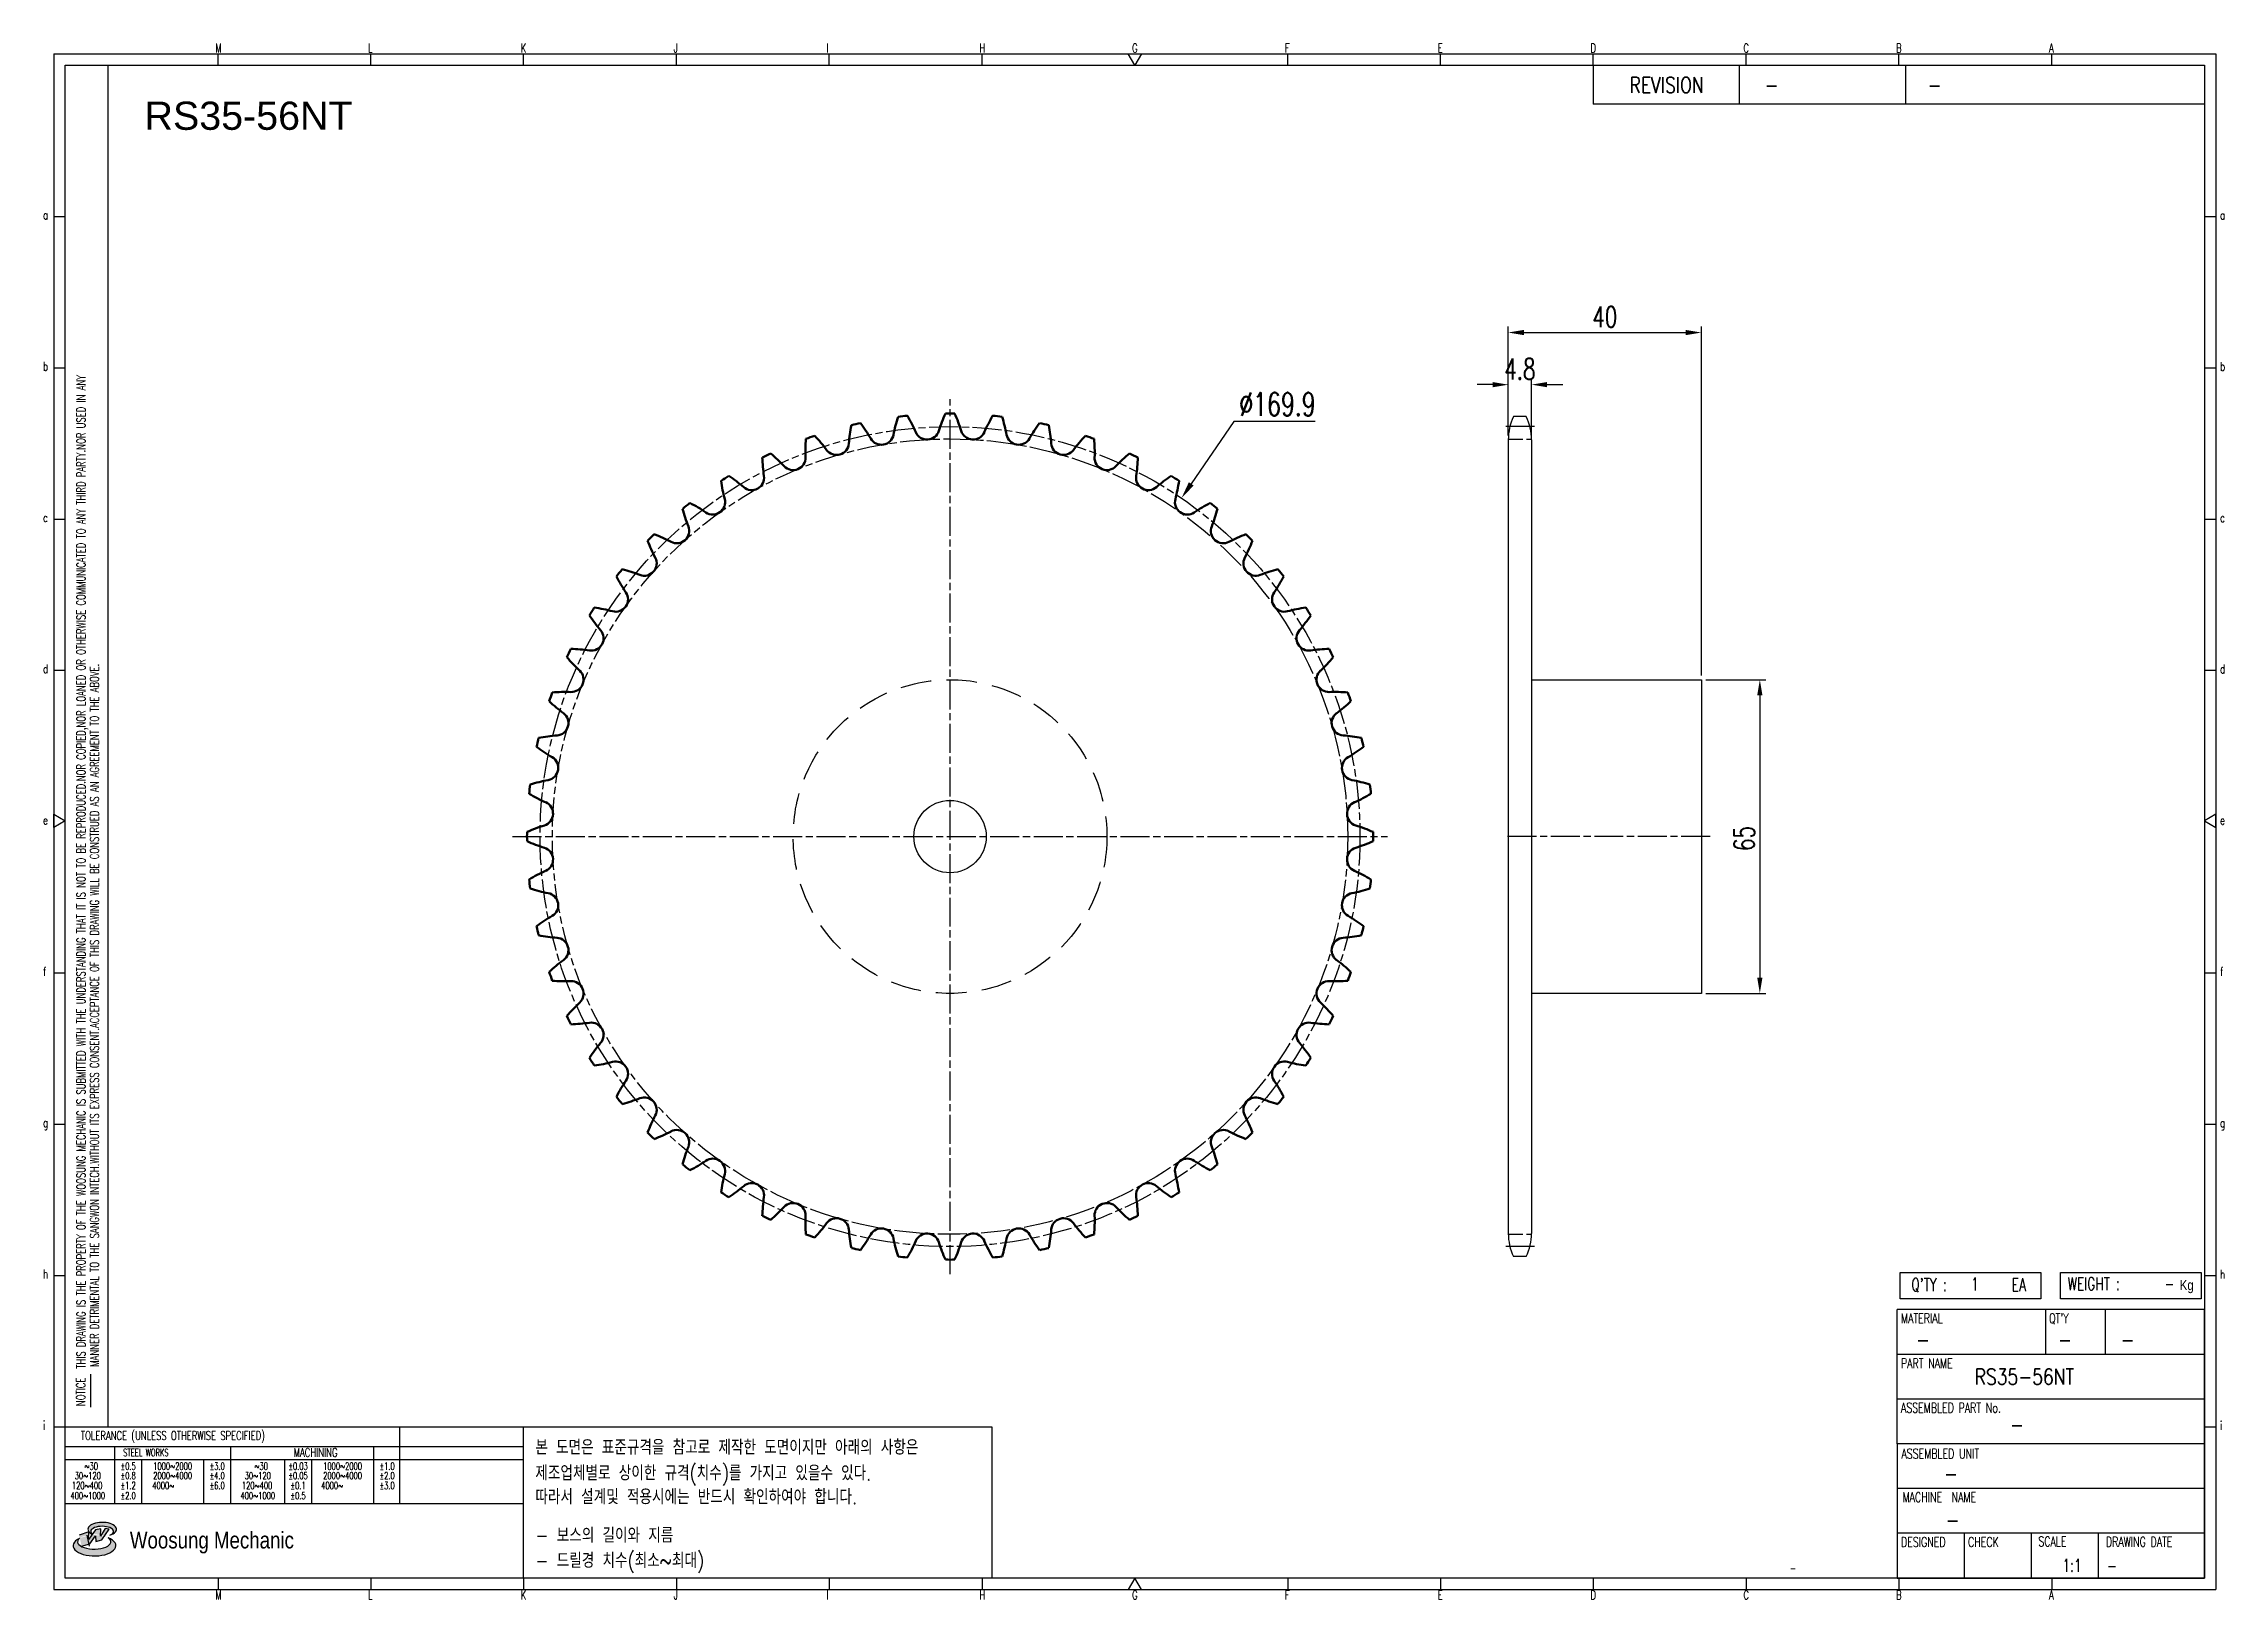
# Model space of a CAD drawing. Header units: millimetres. Extents: x -44812 to -44360, y 1096 to 1418.
import ezdxf
from ezdxf.enums import TextEntityAlignment as Align

# ---------------------------------------------------------------- set-up
doc = ezdxf.new("R2010")
doc.units = ezdxf.units.MM
for name, pattern in [('AM_ISO02W050', [7.5, 6, -1.5]), ('AM_ISO02W050x2', [3.75, 3, -0.75]), ('AM_ISO08W050', [18, 12, -1.5, 3, -1.5]), ('AM_ISO08W050x2', [9, 6, -0.75, 1.5, -0.75]), ('HIDDEN', [9.525, 6.35, -3.175])]:
    doc.linetypes.add(name, pattern=pattern)
for name, color, linetype, lineweight in [('AM_0N', 7, 'Continuous', 50), ('AM_3N', 6, 'AM_ISO02W050', 25), ('AM_7', 4, 'AM_ISO08W050', 25), ('AM_7N', 4, 'AM_ISO08W050', 25)]:
    doc.layers.add(name, color=color, linetype=linetype, lineweight=lineweight)
for name, color, linetype in [('HL', 2, 'HIDDEN'), ('S-DIM', 7, 'Continuous'), ('TITLE', 7, 'Continuous'), ('도면레이아웃', 7, 'Continuous')]:
    doc.layers.add(name, color=color, linetype=linetype)
doc.styles.add('HAN', font='ROMANS.shx', dxfattribs={"width": 0.7, "bigfont": 'whgtxt.shx'})
doc.styles.add('HKD_ST2', font='romans.shx', dxfattribs={"width": 0.7, "height": 4, "bigfont": '@extfont2.shx'})
doc.styles.add('HSG', font='SIMPLEX.shx', dxfattribs={"width": 0.7, "bigfont": 'HSG.shx'})
doc.styles.add('ROMANS', font='romans.shx', dxfattribs={"width": 0.7, "bigfont": 'whgtxt.shx'})
doc.styles.add('SLDTEXTSTYLE4', font='arial.ttf', dxfattribs={"width": 0.8})
doc.styles.get("Standard").update_dxf_attribs({"font": 'arial.ttf'})
doc.dimstyles.new('APP10', dxfattribs={"dimscale": 2, "dimtxt": 2.4, "dimasz": 1.8, "dimexe": 0.7, "dimexo": 0.5, "dimgap": 0.6, "dimtad": 1, "dimtoh": 1, "dimdec": 1, "dimrnd": 0.01, "dimzin": 9, "dimdsep": 46, "dimtxsty": 'HSG', "dimcen": 0, "dimclrd": 1, "dimclre": 1, "dimclrt": 256, "dimazin": 2, "dimtp": 1, "dimtm": 1, "dimtfac": 0.5, "dimtdec": 1, "dimtofl": 0, "dimtmove": 0, "dimatfit": 3, "dimfxl": 0, "dimtvp": 1, "dimtolj": 2, "dimlwd": -1, "dimlwe": -1, "dimarcsym": 0})
doc.dimstyles.new('APP8', dxfattribs={"dimscale": 1.8, "dimtxt": 2.4, "dimasz": 1.8, "dimexe": 0.7, "dimexo": 0.5, "dimgap": 0.6, "dimtad": 1, "dimtoh": 1, "dimdec": 1, "dimrnd": 0.01, "dimzin": 9, "dimdsep": 46, "dimtxsty": 'HSG', "dimcen": 0, "dimclrd": 1, "dimclre": 1, "dimclrt": 256, "dimazin": 2, "dimtp": 1, "dimtm": 1, "dimtfac": 0.5, "dimtdec": 1, "dimtofl": 0, "dimtmove": 0, "dimatfit": 3, "dimfxl": 0, "dimtvp": 1, "dimtolj": 2, "dimlwd": -1, "dimlwe": -1, "dimarcsym": 0})

# ---------------------------------------------------------------- blocks, each defined once
blk = doc.blocks.new('SUYWSHJH')
at = {"layer": '도면레이아웃'}
h = blk.add_hatch(color=10, dxfattribs=at)
h.paths.add_polyline_path([(1.544, 35.177), (1.554, 34.966), (1.779, 35.034), (2.054, 35.422), (1.908, 35.446), (1.728, 35.167), (1.741, 35.439), (1.547, 35.405), (1.292, 35.041), (1.295, 35.33), (0.943, 35.208), (1.03, 34.8), (1.336, 34.885)])
edge = h.paths.add_edge_path()
edge.add_ellipse((1.795, 35.421), major_axis=(-0.53, 0), ratio=0.487785, start_angle=122.36065, end_angle=403.39574)
edge.add_line((1.411, 35.244), (1.419, 35.261))
edge.add_ellipse((1.798, 35.344), major_axis=(-0.423, 0), ratio=0.444396, start_angle=131.58977, end_angle=386.19408, ccw=False)
edge = h.paths.add_edge_path()
edge.add_ellipse((1.512, 34.815), major_axis=(-0.793, 0), ratio=0.480113, start_angle=314.67633, end_angle=590.85213)
edge.add_ellipse((1.501, 34.958), major_axis=(-0.62, 0), ratio=0.43311, start_angle=331.7024, end_angle=574.42495, ccw=False)
for p, q in [((0, 90.118), (80.15, 90.118)), ((0, 90.118), (0, 33.191)), ((6.089, 89.693), (6.089, 90.118)), ((11.753, 89.693), (11.753, 90.118)), ((17.418, 89.693), (17.418, 90.118)), ((23.082, 89.693), (23.082, 90.118)), ((28.746, 89.693), (28.746, 90.118)), ((34.411, 89.693), (34.411, 90.118)), ((45.739, 89.693), (45.739, 90.118)), ((51.404, 89.693), (51.404, 90.118)), ((57.068, 89.693), (57.068, 90.118)), ((62.732, 89.693), (62.732, 90.118)), ((68.397, 89.693), (68.397, 90.118)), ((74.061, 89.693), (74.061, 90.118)), ((80.15, 90.118), (80.15, 33.191)), ((0, 84.085), (0.425, 84.085)), ((79.725, 84.085), (80.15, 84.085)), ((0, 78.478), (0.425, 78.478)), ((79.725, 78.478), (80.15, 78.478)), ((0, 72.87), (0.425, 72.87)), ((79.725, 72.87), (80.15, 72.87)), ((0, 67.262), (0.425, 67.262)), ((79.725, 67.262), (80.15, 67.262)), ((0, 56.047), (0.425, 56.047)), ((79.725, 56.047), (80.15, 56.047)), ((0, 50.439), (0.425, 50.439)), ((79.725, 50.439), (80.15, 50.439)), ((0, 44.832), (0.425, 44.832)), ((79.725, 44.832), (80.15, 44.832)), ((1.377, 39.947), (1.377, 41.174)), ((0, 39.224), (0.425, 39.224)), ((79.725, 39.224), (80.15, 39.224)), ((0, 33.191), (80.15, 33.191)), ((6.089, 33.616), (6.089, 33.191)), ((11.753, 33.616), (11.753, 33.191)), ((17.418, 33.616), (17.418, 33.191)), ((23.082, 33.616), (23.082, 33.191)), ((28.746, 33.616), (28.746, 33.191)), ((34.411, 33.616), (34.411, 33.191)), ((45.739, 33.616), (45.739, 33.191)), ((51.404, 33.616), (51.404, 33.191)), ((57.068, 33.616), (57.068, 33.191)), ((62.732, 33.616), (62.732, 33.191)), ((68.397, 33.616), (68.397, 33.191)), ((74.061, 33.616), (74.061, 33.191))]:
    blk.add_line(p, q)
at = {"color": 2}
for p, q in [((2.017, 39.224), (2.017, 89.693)), ((0.425, 39.224), (17.418, 39.224)), ((12.816, 39.224), (12.816, 36.382)), ((17.418, 33.616), (17.418, 39.224)), ((0.425, 38.487), (17.418, 38.487)), ((0.425, 38.012), (17.418, 38.012)), ((2.257, 38.487), (2.257, 36.382)), ((3.257, 38.012), (3.257, 36.382)), ((5.557, 38.012), (5.557, 36.382)), ((6.557, 38.5), (6.557, 36.382)), ((8.557, 38.012), (8.557, 36.382)), ((9.557, 38.026), (9.557, 36.382)), ((11.857, 38.487), (11.857, 36.382)), ((0.425, 36.382), (17.418, 36.382))]:
    blk.add_line(p, q, dxfattribs=at)
at = {"color": 6, "ltscale": 0.5}
for p, q in [((57.068, 89.693), (57.068, 88.246)), ((62.47, 89.693), (62.47, 88.246)), ((68.635, 89.693), (68.635, 88.246)), ((79.725, 88.246), (57.068, 88.246)), ((68.336, 38.59), (68.336, 43.563)), ((79.725, 43.563), (68.336, 43.563)), ((73.827, 43.563), (73.827, 41.905)), ((76.037, 43.563), (76.037, 41.905)), ((79.725, 38.59), (79.725, 43.563)), ((79.725, 41.905), (68.336, 41.905)), ((79.725, 40.248), (68.336, 40.248)), ((68.336, 38.59), (68.336, 33.616)), ((79.725, 38.59), (68.336, 38.59)), ((79.725, 33.616), (79.725, 38.59)), ((79.725, 36.932), (68.336, 36.932)), ((79.725, 35.274), (68.336, 35.274)), ((70.822, 33.616), (70.822, 35.274)), ((73.309, 33.616), (73.309, 35.274)), ((75.796, 33.616), (75.796, 35.274)), ((68.336, 33.616), (79.725, 33.616))]:
    blk.add_line(p, q, dxfattribs=at)
for points in [[(40.075, 89.693), (39.83, 90.118), (40.32, 90.118)], [(0.425, 89.693), (79.725, 89.693), (79.725, 33.616), (0.425, 33.616)], [(0.425, 61.679), (0, 61.433), (0, 61.924)], [(79.725, 61.679), (80.15, 61.433), (80.15, 61.924)], [(40.075, 33.616), (39.83, 33.191), (40.32, 33.191)]]:
    blk.add_lwpolyline(points, close=True)
at = {"layer": 'TITLE', "color": 20}
for p, q in [((68.449, 43.961), (68.449, 44.936)), ((68.449, 44.936), (73.654, 44.936)), ((73.654, 44.936), (73.654, 43.961)), ((74.39, 43.961), (74.39, 44.936)), ((74.39, 44.936), (79.595, 44.936)), ((79.595, 44.936), (79.595, 43.961)), ((73.654, 43.961), (68.449, 43.961)), ((79.595, 43.961), (74.39, 43.961))]:
    blk.add_line(p, q, dxfattribs=at)
at = {"layer": '도면레이아웃'}
for p, q in [((1.295, 35.33), (0.943, 35.208)), ((1.03, 34.8), (1.336, 34.885)), ((1.224, 35.208), (1.311, 34.8)), ((1.224, 35.208), (1.224, 35.208)), ((1.547, 35.405), (1.292, 35.041)), ((1.292, 35.041), (1.295, 35.33)), ((1.336, 34.885), (1.544, 35.177)), ((1.419, 35.261), (1.411, 35.244)), ((1.544, 35.177), (1.554, 34.966)), ((1.741, 35.439), (1.547, 35.405)), ((1.554, 34.966), (1.779, 35.034)), ((1.908, 35.446), (1.728, 35.167)), ((1.728, 35.167), (1.741, 35.439)), ((1.779, 35.034), (2.054, 35.422)), ((2.054, 35.422), (1.908, 35.446))]:
    blk.add_line(p, q, dxfattribs=at)
for centre, major_axis, ratio, start_param, end_param in [((1.795, 35.421), (-0.53, 0), 0.487785, 2.135596, 7.040584), ((1.512, 34.815), (-0.793, 0), 0.480113, 5.492138, 10.312315), ((1.501, 34.958), (-0.62, 0), 0.43311, 5.789299, 10.025607), ((1.798, 35.344), (-0.423, 0), 0.444396, 2.296675, 6.740358)]:
    blk.add_ellipse(centre, major_axis=major_axis, ratio=ratio, start_param=start_param, end_param=end_param, dxfattribs=at)
at = {"color": 4, "style": 'HKD_ST2', "width": 0.7}
for s, p in [('M', (5.988, 90.164)), ('L', (11.652, 90.164)), ('K', (17.316, 90.164)), ('J', (22.981, 90.164)), ('I', (28.645, 90.164)), ('H', (34.309, 90.164)), ('G', (39.974, 90.164)), ('F', (45.638, 90.164)), ('E', (51.302, 90.164)), ('D', (56.967, 90.164)), ('C', (62.631, 90.164)), ('B', (68.295, 90.164)), ('A', (73.96, 90.164)), ('a', (-0.395, 83.976)), ('a', (80.305, 83.97)), ('b', (-0.395, 78.368)), ('b', (80.305, 78.362)), ('c', (-0.395, 72.76)), ('c', (80.305, 72.754)), ('d', (-0.395, 67.153)), ('d', (80.305, 67.147)), ('e', (-0.395, 61.545)), ('e', (80.305, 61.539)), ('f', (-0.395, 55.937)), ('f', (80.305, 55.931)), ('g', (-0.395, 50.33)), ('g', (80.305, 50.324)), ('h', (-0.395, 44.722)), ('h', (80.305, 44.716)), ('i', (-0.395, 39.114)), ('i', (80.305, 39.108)), ('M', (5.988, 32.824)), ('L', (11.652, 32.824)), ('K', (17.316, 32.824)), ('J', (22.981, 32.824)), ('I', (28.645, 32.824)), ('H', (34.309, 32.824)), ('G', (39.974, 32.824)), ('F', (45.638, 32.824)), ('E', (51.302, 32.824)), ('D', (56.967, 32.824)), ('C', (62.631, 32.824)), ('B', (68.295, 32.824)), ('A', (73.96, 32.824))]:
    blk.add_text(s, height=0.326, dxfattribs=at).set_placement(p)
for s, height, style, width, p in [('REVISION', 0.5806, 'HAN', 0.8, (58.415, 88.664)), ('-', 0.581, 'HAN', 0.8, (63.426, 88.664)), ('-', 0.581, 'HAN', 0.8, (69.468, 88.664)), ("Q'TY : ", 0.4746, 'HKD_ST2', 0.7, (68.857, 44.253)), ('1', 0.475, 'HKD_ST2', 0.7, (71.071, 44.275)), ('EA', 0.4746, 'HKD_ST2', 0.7, (72.578, 44.253)), ('WEIGHT : ', 0.4746, 'HKD_ST2', 0.7, (74.65, 44.286)), ('-', 0.581, 'HAN', 0.8, (69.029, 42.157)), ('-', 0.581, 'HAN', 0.8, (74.289, 42.157)), ('-', 0.581, 'HAN', 0.8, (76.623, 42.157)), ('-', 0.581, 'HAN', 0.8, (72.515, 39.013)), ('-', 0.581, 'HAN', 0.8, (70.067, 37.189)), ('-', 0.581, 'HAN', 0.8, (70.126, 35.48)), ('1:1', 0.4746, 'HKD_ST2', 0.7, (74.458, 33.848)), ('-', 0.475, 'HKD_ST2', 0.7, (76.112, 33.837))]:
    blk.add_text(s, height=height, dxfattribs=dict(style=style, width=width)).set_placement(p)
at = {"color": 1, "style": 'HKD_ST2', "width": 0.7}
for s, p in [(' THIS DRAWING IS THE PROPERTY OF THE WOOSUNG MECHANIC IS SUBMITTED WITH THE UNDERSTANDING THAT IT IS NOT TO BE REPRODUCED.NOR COPIED,NOR LOANED OR OTHERWISE COMMUNICATED TO ANY THIRD PARTY.NOR USED IN ANY', (1.173, 41.217)), ('MANNER DETRIMENTAL TO THE SANGWON INTECH.WITHOUT ITS EXPRESS CONSENT.ACCEPTANCE OF THIS DRAWING WILL BE CONSTRUED AS AN AGREEMENT TO THE ABOVE.', (1.672, 41.447))]:
    blk.add_text(s, height=0.326266, rotation=90, dxfattribs=at).set_placement(p)
at = {"style": 'HKD_ST2', "width": 0.7}
blk.add_text('-', height=0.475, dxfattribs=at).set_placement((78.613, 44.286), align=Align.RIGHT)
at = {"color": 4, "style": 'HKD_ST2', "width": 0.7}
for s, height, p in [('MATERIAL', 0.3651, (68.474, 43.425)), ("QT'Y", 0.3651, (73.965, 43.425)), ('PART NAME', 0.3651, (68.474, 41.756)), ('ASSEMBLED PART No.', 0.36511, (68.474, 40.109)), ('ASSEMBLED UNIT', 0.36511, (68.49, 38.408)), ('MACHINE  NAME', 0.36511, (68.532, 36.794)), ('DESIGNED', 0.3651, (68.474, 35.136)), ('CHECK', 0.3651, (70.961, 35.136)), ('SCALE', 0.3651, (73.566, 35.153)), ('DRAWING DATE', 0.36511, (76.071, 35.141))]:
    blk.add_text(s, height=height, dxfattribs=at).set_placement(p, align=Align.TOP_LEFT)
at = {"style": 'HKD_ST2', "width": 0.7}
blk.add_text('NOTICE', height=0.3263, rotation=90, dxfattribs=at).set_placement((1.163, 39.988))
for s, height, style, width, p in [('TOLERANCE (UNLESS OTHERWISE SPECIFIED)', 0.32627, 'HKD_ST2', 0.7, (4.417, 38.896)), ('-', 0.326, 'ROMANS', 0.65, (64.469, 33.975))]:
    blk.add_text(s, height=height, dxfattribs=dict(style=style, width=width)).set_placement(p, align=Align.MIDDLE_CENTER)
at = {"color": 4, "style": 'HKD_ST2', "width": 0.7}
for s, height, p in [('STEEL WORKS', 0.26101, (3.416, 38.268)), ('MACHINING', 0.3263, (9.707, 38.27)), ('%%P0.5', 0.261, (2.757, 37.762)), ('%%P0.8', 0.261, (2.757, 37.411)), ('%%P3.0', 0.261, (6.057, 37.762)), ('%%P4.0', 0.261, (6.057, 37.411)), ('%%P0.03', 0.261, (9.057, 37.762)), ('%%P0.05', 0.261, (9.057, 37.411)), ('%%P1.0', 0.261, (12.357, 37.762)), ('%%P2.0', 0.261, (12.357, 37.411)), ('%%P1.2', 0.261, (2.757, 37.045)), ('%%P2.0', 0.261, (2.757, 36.67)), ('%%P6.0', 0.261, (6.057, 37.045)), ('%%P0.1', 0.261, (9.057, 37.045)), ('%%P0.5', 0.261, (9.057, 36.67)), ('%%P3.0', 0.261, (12.357, 37.045))]:
    blk.add_text(s, height=height, dxfattribs=at).set_placement(p, align=Align.MIDDLE)
for s, height, p in [('30%%126120', 0.261, (1.263, 37.411)), ('%%12630', 0.261, (1.389, 37.762)), ('2000%%1264000', 0.26101, (4.407, 37.411)), ('1000%%1262000', 0.26101, (4.407, 37.762)), ('30%%126120', 0.261, (7.563, 37.411)), ('%%12630', 0.261, (7.689, 37.762)), ('2000%%1264000', 0.26101, (10.707, 37.411)), ('1000%%1262000', 0.26101, (10.707, 37.762)), ('400%%1261000', 0.26101, (1.263, 36.67)), ('120%%126400', 0.26101, (1.237, 37.045)), ('4000%%126', 0.261, (4.061, 37.045)), ('400%%1261000', 0.26101, (7.563, 36.67)), ('120%%126400', 0.26101, (7.537, 37.045)), ('4000%%126', 0.261, (10.321, 37.045))]:
    blk.add_text(s, height=height, dxfattribs=at).set_placement(p, align=Align.MIDDLE_CENTER)
at = {"color": 1, "style": 'SLDTEXTSTYLE4', "width": 0.8}
blk.add_text('Woosung Mechanic', height=0.61957, dxfattribs=at).set_placement((2.822, 34.711))
at = {"layer": 'TITLE', "width": 0.8}
blk.add_text('Kg', height=0.3789, dxfattribs=at).set_placement((78.807, 44.286))
blk = doc.blocks.new('*D655')
at = {"layer": 'Defpoints', "color": 0, "transparency": 16777216}
for p in [(-44468.63, 1286.05), (-44468.63, 1221.05), (-44456.51, 1221.05)]:
    blk.add_point(p, dxfattribs=at)
at = {"layer": 'S-DIM', "color": 1, "transparency": 16777216}
for p, q in [((-44467.73, 1286.05), (-44455.25, 1286.05)), ((-44456.51, 1282.81), (-44456.51, 1224.29)), ((-44467.73, 1221.05), (-44455.25, 1221.05))]:
    blk.add_line(p, q, dxfattribs=at)
for points in [[(-44457.05, 1282.81), (-44455.97, 1282.81), (-44456.51, 1286.05)], [(-44457.05, 1224.29), (-44455.97, 1224.29), (-44456.51, 1221.05)]]:
    blk.add_solid(points, dxfattribs=at)
at = {"layer": 'S-DIM', "transparency": 16777216, "insert": (-44459.75, 1253.16), "char_height": 4.32, "attachment_point": 5, "rotation": 90, "style": 'HSG'}
blk.add_mtext('\\A2;65', dxfattribs=at)
blk = doc.blocks.new('*D656')
at = {"layer": 'Defpoints', "color": 0, "transparency": 16777216}
for p in [(-44503.83, 1347.19), (-44508.63, 1335.77), (-44503.83, 1335.77)]:
    blk.add_point(p, dxfattribs=at)
at = {"layer": 'S-DIM', "color": 1, "transparency": 16777216}
for p, q in [((-44511.87, 1347.19), (-44515.11, 1347.19)), ((-44508.63, 1336.67), (-44508.63, 1348.45)), ((-44503.83, 1336.67), (-44503.83, 1348.45)), ((-44500.59, 1347.19), (-44497.35, 1347.19))]:
    blk.add_line(p, q, dxfattribs=at)
for points in [[(-44511.87, 1347.73), (-44511.87, 1346.65), (-44508.63, 1347.19)], [(-44500.59, 1347.73), (-44500.59, 1346.65), (-44503.83, 1347.19)]]:
    blk.add_solid(points, dxfattribs=at)
at = {"layer": 'S-DIM', "transparency": 16777216, "insert": (-44506.23, 1350.43), "char_height": 4.32, "attachment_point": 5, "style": 'HSG'}
blk.add_mtext('\\A2;4.8', dxfattribs=at)
blk = doc.blocks.new('*D657')
at = {"layer": 'Defpoints', "color": 0, "transparency": 16777216}
for p in [(-44468.63, 1357.99), (-44508.63, 1335.77), (-44468.63, 1286.05)]:
    blk.add_point(p, dxfattribs=at)
at = {"layer": 'S-DIM', "color": 1, "transparency": 16777216}
for p, q in [((-44508.63, 1336.67), (-44508.63, 1359.25)), ((-44505.39, 1357.99), (-44471.87, 1357.99)), ((-44468.63, 1286.95), (-44468.63, 1359.25))]:
    blk.add_line(p, q, dxfattribs=at)
for points in [[(-44505.39, 1358.53), (-44505.39, 1357.45), (-44508.63, 1357.99)], [(-44471.87, 1358.53), (-44471.87, 1357.45), (-44468.63, 1357.99)]]:
    blk.add_solid(points, dxfattribs=at)
at = {"layer": 'S-DIM', "transparency": 16777216, "insert": (-44488.63, 1361.23), "char_height": 4.32, "attachment_point": 5, "style": 'HSG'}
blk.add_mtext('\\A2;40', dxfattribs=at)
blk = doc.blocks.new('*D658')
at = {"layer": 'Defpoints', "color": 0, "transparency": 16777216}
for p in [(-44576.35, 1323.66), (-44672.25, 1183.44)]:
    blk.add_point(p, dxfattribs=at)
at = {"layer": 'S-DIM', "color": 1, "transparency": 16777216}
for p, q in [((-44565.5, 1339.53), (-44574.32, 1326.63)), ((-44548.62, 1339.53), (-44565.5, 1339.53))]:
    blk.add_line(p, q, dxfattribs=at)
blk.add_solid([(-44574.82, 1326.97), (-44573.83, 1326.29), (-44576.35, 1323.66)], dxfattribs=at)
at = {"layer": 'S-DIM', "transparency": 16777216, "insert": (-44556.46, 1343.13), "char_height": 4.8, "attachment_point": 5, "style": 'HSG'}
blk.add_mtext('\\A2;∅169.9', dxfattribs=at)

msp = doc.modelspace()

# ---------------------------------------------------------------- linework, layer by layer
for p, q in [((-44504.9, 1340.57), (-44507.56, 1340.57)), ((-44508.63, 1335.77), (-44508.63, 1171.34)), ((-44503.83, 1335.77), (-44503.83, 1171.34)), ((-44504.9, 1166.54), (-44507.56, 1166.54))]:
    msp.add_line(p, q)
msp.add_lwpolyline([(-44503.83, 1286.05), (-44468.63, 1286.05), (-44468.63, 1221.05), (-44503.83, 1221.05)])
at = {"color": 4}
msp.add_lwpolyline([(-44712.66, 1131.28), (-44615.62, 1131.28), (-44615.62, 1099.93), (-44712.66, 1099.93)], close=True, dxfattribs=at)
msp.add_circle((-44624.3, 1253.55), 7.5)
for centre, start, end in [((-44497.33, 1335.77), 154.8633, 180), ((-44515.13, 1335.77), 0, 25.1367), ((-44497.33, 1171.34), 180, 205.1367), ((-44515.13, 1171.34), 334.8633, 0)]:
    msp.add_arc(centre, 11.3, start, end)
at = {"layer": 'AM_0N'}
for centre, radius, start, end in [((-44610.03, 1332.07), 35.36, 169.0242, 175.2679), ((-44624.3, 1253.55), 87.66, 102.2319, 103.4823), ((-44671.23, 1318.1), 35.36, 30.4464, 36.6901), ((-44601.33, 1329.97), 35.36, 162.5956, 168.8393), ((-44624.3, 1253.55), 87.66, 95.8034, 97.0538), ((-44663.7, 1322.95), 35.36, 24.0179, 30.2616), ((-44629.06, 1338.38), 2.57, 204.0179, 342.4107), ((-44592.92, 1326.92), 35.36, 156.167, 162.4107), ((-44624.3, 1253.55), 87.66, 89.3748, 90.6252), ((-44655.69, 1326.92), 35.36, 17.5893, 23.833), ((-44619.54, 1338.38), 2.57, 197.5893, 335.9821), ((-44584.9, 1322.95), 35.36, 149.7384, 155.9821), ((-44624.3, 1253.55), 87.66, 82.9462, 84.1966), ((-44647.27, 1329.97), 35.36, 11.1607, 17.4044), ((-44577.38, 1318.1), 35.36, 143.3099, 149.5536), ((-44624.3, 1253.55), 87.66, 76.5177, 77.7681), ((-44638.57, 1332.07), 35.36, 4.7321, 10.9758), ((-44618.91, 1333.17), 35.36, 175.4527, 181.6964), ((-44624.3, 1253.55), 87.66, 108.6605, 109.9109), ((-44678.16, 1312.44), 35.36, 36.875, 43.1187), ((-44647.82, 1335.19), 2.57, 216.875, 355.2679), ((-44638.53, 1337.31), 2.57, 210.4464, 348.8393), ((-44610.07, 1337.31), 2.57, 191.1607, 329.5536), ((-44600.78, 1335.19), 2.57, 184.7321, 323.125), ((-44570.44, 1312.44), 35.36, 136.8813, 143.125), ((-44624.3, 1253.55), 87.66, 70.0891, 71.3395), ((-44629.69, 1333.17), 35.36, 358.3036, 4.5473), ((-44624.3, 1253.55), 87.66, 115.0891, 116.3395), ((-44627.86, 1333.27), 35.36, 181.8813, 188.125), ((-44684.41, 1306.04), 35.36, 43.3036, 49.5473), ((-44656.81, 1332.05), 2.57, 223.3036, 1.6964), ((-44591.79, 1332.05), 2.57, 178.3036, 316.6964), ((-44564.19, 1306.04), 35.36, 130.4527, 136.6964), ((-44624.3, 1253.55), 87.66, 63.6605, 64.9109), ((-44620.74, 1333.27), 35.36, 351.875, 358.1187), ((-44624.3, 1253.55), 87.66, 121.5177, 122.7681), ((-44636.76, 1332.37), 35.36, 188.3099, 194.5536), ((-44689.91, 1298.98), 35.36, 49.7321, 55.9758), ((-44665.4, 1327.91), 2.57, 229.7321, 8.125), ((-44583.2, 1327.91), 2.57, 171.875, 310.2679), ((-44558.69, 1298.98), 35.36, 124.0242, 130.2679), ((-44624.3, 1253.55), 87.66, 57.2319, 58.4823), ((-44611.84, 1332.37), 35.36, 345.4464, 351.6901), ((-44624.3, 1253.55), 87.66, 127.9462, 129.1966), ((-44645.51, 1330.48), 35.36, 194.7384, 200.9821), ((-44694.58, 1291.35), 35.36, 56.1607, 62.4044), ((-44673.47, 1322.84), 2.57, 236.1607, 14.5536), ((-44575.13, 1322.84), 2.57, 165.4464, 303.8393), ((-44554.02, 1291.35), 35.36, 117.5956, 123.8393), ((-44624.3, 1253.55), 87.66, 50.8034, 52.0538), ((-44603.09, 1330.48), 35.36, 339.0179, 345.2616), ((-44624.3, 1253.55), 87.66, 134.3748, 135.6252), ((-44698.37, 1283.24), 35.36, 62.5893, 68.833), ((-44680.92, 1316.9), 2.57, 242.5893, 20.9821), ((-44567.69, 1316.9), 2.57, 159.0179, 297.4107), ((-44550.23, 1283.24), 35.36, 111.167, 117.4107), ((-44624.3, 1253.55), 87.66, 44.3748, 45.6252), ((-44687.65, 1310.17), 2.57, 249.0179, 27.4107), ((-44653.99, 1327.62), 35.36, 201.167, 207.4107), ((-44560.95, 1310.17), 2.57, 152.5893, 290.9821), ((-44594.61, 1327.62), 35.36, 332.5893, 338.833), ((-44624.3, 1253.55), 87.66, 140.8034, 142.0538), ((-44662.1, 1323.83), 35.36, 207.5956, 213.8393), ((-44701.23, 1274.76), 35.36, 69.0179, 75.2616), ((-44547.37, 1274.76), 35.36, 104.7384, 110.9821), ((-44586.51, 1323.83), 35.36, 326.1607, 332.4044), ((-44624.3, 1253.55), 87.66, 37.9462, 39.1966), ((-44693.59, 1302.72), 2.57, 255.4464, 33.8393), ((-44555.01, 1302.72), 2.57, 146.1607, 284.5536), ((-44624.3, 1253.55), 87.66, 147.2319, 148.4823), ((-44669.73, 1319.16), 35.36, 214.0242, 220.2679), ((-44703.12, 1266.01), 35.36, 75.4464, 81.6901), ((-44545.48, 1266.01), 35.36, 98.3099, 104.5536), ((-44578.87, 1319.16), 35.36, 319.7321, 325.9758), ((-44624.3, 1253.55), 87.66, 31.5177, 32.7681), ((-44624.3, 1253.55), 87.66, 153.6605, 154.9109), ((-44704.02, 1257.11), 35.36, 81.875, 88.1187), ((-44698.66, 1294.65), 2.57, 261.875, 40.2679), ((-44549.94, 1294.65), 2.57, 139.7321, 278.125), ((-44544.58, 1257.11), 35.36, 91.8813, 98.125), ((-44624.3, 1253.55), 87.66, 25.0891, 26.3395), ((-44676.79, 1313.66), 35.36, 220.4527, 226.6964), ((-44702.8, 1286.07), 2.57, 268.3036, 46.6964), ((-44545.8, 1286.07), 2.57, 133.3036, 271.6964), ((-44571.81, 1313.66), 35.36, 313.3036, 319.5473), ((-44624.3, 1253.55), 87.66, 160.0891, 161.3395), ((-44703.92, 1248.16), 35.36, 88.3036, 94.5473), ((-44544.68, 1248.16), 35.36, 85.4527, 91.6964), ((-44624.3, 1253.55), 87.66, 18.6605, 19.9109), ((-44683.19, 1307.41), 35.36, 226.8813, 233.125), ((-44705.94, 1277.07), 2.57, 274.7321, 53.125), ((-44542.66, 1277.07), 2.57, 126.875, 265.2679), ((-44565.41, 1307.41), 35.36, 306.875, 313.1187), ((-44702.81, 1239.28), 35.36, 94.7321, 100.9758), ((-44545.79, 1239.28), 35.36, 79.0242, 85.2679), ((-44624.3, 1253.55), 87.66, 166.5177, 167.7681), ((-44688.85, 1300.48), 35.36, 233.3099, 239.5536), ((-44708.06, 1267.78), 2.57, 281.1607, 59.5536), ((-44540.54, 1267.78), 2.57, 120.4464, 258.8393), ((-44559.75, 1300.48), 35.36, 300.4464, 306.6901), ((-44624.3, 1253.55), 87.66, 12.2319, 13.4823), ((-44700.72, 1230.58), 35.36, 101.1607, 107.4044), ((-44547.88, 1230.58), 35.36, 72.5956, 78.8393), ((-44624.3, 1253.55), 87.66, 172.9462, 174.1966), ((-44693.7, 1292.95), 35.36, 239.7384, 245.9821), ((-44554.91, 1292.95), 35.36, 294.0179, 300.2616), ((-44624.3, 1253.55), 87.66, 5.8034, 7.0538), ((-44709.13, 1258.32), 2.57, 287.5893, 65.9821), ((-44539.47, 1258.32), 2.57, 114.0179, 252.4107), ((-44697.67, 1222.17), 35.36, 107.5893, 113.833), ((-44624.3, 1253.55), 87.66, 179.3748, 180.6252), ((-44697.67, 1284.94), 35.36, 246.167, 252.4107), ((-44550.93, 1222.17), 35.36, 66.167, 72.4107), ((-44550.93, 1284.94), 35.36, 287.5893, 293.833), ((-44624.3, 1253.55), 87.66, 359.3748, 0.6252), ((-44709.13, 1248.79), 2.57, 294.0179, 72.4107), ((-44539.47, 1248.79), 2.57, 107.5893, 245.9821), ((-44693.7, 1214.15), 35.36, 114.0179, 120.2616), ((-44624.3, 1253.55), 87.66, 185.8034, 187.0538), ((-44700.72, 1276.52), 35.36, 252.5956, 258.8393), ((-44547.88, 1276.52), 35.36, 281.1607, 287.4044), ((-44554.91, 1214.15), 35.36, 59.7384, 65.9821), ((-44624.3, 1253.55), 87.66, 352.9462, 354.1966), ((-44708.06, 1239.32), 2.57, 300.4464, 78.8393), ((-44540.54, 1239.32), 2.57, 101.1607, 239.5536), ((-44688.85, 1206.63), 35.36, 120.4464, 126.6901), ((-44624.3, 1253.55), 87.66, 192.2319, 193.4823), ((-44559.75, 1206.63), 35.36, 53.3099, 59.5536), ((-44624.3, 1253.55), 87.66, 346.5177, 347.7681), ((-44702.81, 1267.82), 35.36, 259.0242, 265.2679), ((-44705.94, 1230.03), 2.57, 306.875, 85.2679), ((-44542.66, 1230.03), 2.57, 94.7321, 233.125), ((-44545.79, 1267.82), 35.36, 274.7321, 280.9758), ((-44683.19, 1199.69), 35.36, 126.875, 133.1187), ((-44624.3, 1253.55), 87.66, 198.6605, 199.9109), ((-44565.41, 1199.69), 35.36, 46.8813, 53.125), ((-44624.3, 1253.55), 87.66, 340.0891, 341.3395), ((-44703.92, 1258.94), 35.36, 265.4527, 271.6964), ((-44702.8, 1221.04), 2.57, 313.3036, 91.6964), ((-44545.8, 1221.04), 2.57, 88.3036, 226.6964), ((-44544.68, 1258.94), 35.36, 268.3036, 274.5473), ((-44676.79, 1193.44), 35.36, 133.3036, 139.5473), ((-44624.3, 1253.55), 87.66, 205.0891, 206.3395), ((-44571.81, 1193.44), 35.36, 40.4527, 46.6964), ((-44624.3, 1253.55), 87.66, 333.6605, 334.9109), ((-44704.02, 1249.99), 35.36, 271.8813, 278.125), ((-44698.66, 1212.45), 2.57, 319.7321, 98.125), ((-44549.94, 1212.45), 2.57, 81.875, 220.2679), ((-44544.58, 1249.99), 35.36, 261.875, 268.1187), ((-44669.73, 1187.94), 35.36, 139.7321, 145.9758), ((-44624.3, 1253.55), 87.66, 211.5177, 212.7681), ((-44703.12, 1241.09), 35.36, 278.3099, 284.5536), ((-44693.59, 1204.39), 2.57, 326.1607, 104.5536), ((-44555.01, 1204.39), 2.57, 75.4464, 213.8393), ((-44545.48, 1241.09), 35.36, 255.4464, 261.6901), ((-44578.87, 1187.94), 35.36, 34.0242, 40.2679), ((-44624.3, 1253.55), 87.66, 327.2319, 328.4823), ((-44662.1, 1183.27), 35.36, 146.1607, 152.4044), ((-44586.51, 1183.27), 35.36, 27.5956, 33.8393), ((-44624.3, 1253.55), 87.66, 217.9462, 219.1966), ((-44701.23, 1232.34), 35.36, 284.7384, 290.9821), ((-44687.65, 1196.94), 2.57, 332.5893, 110.9821), ((-44560.95, 1196.94), 2.57, 69.0179, 207.4107), ((-44547.37, 1232.34), 35.36, 249.0179, 255.2616), ((-44624.3, 1253.55), 87.66, 320.8034, 322.0538), ((-44653.99, 1179.48), 35.36, 152.5893, 158.833), ((-44594.61, 1179.48), 35.36, 21.167, 27.4107), ((-44624.3, 1253.55), 87.66, 224.3748, 225.6252), ((-44698.37, 1223.86), 35.36, 291.167, 297.4107), ((-44680.92, 1190.2), 2.57, 339.0179, 117.4107), ((-44645.51, 1176.62), 35.36, 159.0179, 165.2616), ((-44567.69, 1190.2), 2.57, 62.5893, 200.9821), ((-44603.09, 1176.62), 35.36, 14.7384, 20.9821), ((-44550.23, 1223.86), 35.36, 242.5893, 248.833), ((-44624.3, 1253.55), 87.66, 314.3748, 315.6252), ((-44624.3, 1253.55), 87.66, 230.8034, 232.0538), ((-44694.58, 1215.76), 35.36, 297.5956, 303.8393), ((-44673.47, 1184.26), 2.57, 345.4464, 123.8393), ((-44575.13, 1184.26), 2.57, 56.1607, 194.5536), ((-44554.02, 1215.76), 35.36, 236.1607, 242.4044), ((-44624.3, 1253.55), 87.66, 307.9462, 309.1966), ((-44636.76, 1174.73), 35.36, 165.4464, 171.6901), ((-44624.3, 1253.55), 87.66, 237.2319, 238.4823), ((-44689.91, 1208.13), 35.36, 304.0242, 310.2679), ((-44665.4, 1179.19), 2.57, 351.875, 130.2679), ((-44583.2, 1179.19), 2.57, 49.7321, 188.125), ((-44558.69, 1208.13), 35.36, 229.7321, 235.9758), ((-44624.3, 1253.55), 87.66, 301.5177, 302.7681), ((-44611.84, 1174.73), 35.36, 8.3099, 14.5536), ((-44627.86, 1173.83), 35.36, 171.875, 178.1187), ((-44624.3, 1253.55), 87.66, 243.6605, 244.9109), ((-44684.41, 1201.06), 35.36, 310.4527, 316.6964), ((-44656.81, 1175.06), 2.57, 358.3036, 136.6964), ((-44618.91, 1173.93), 35.36, 178.3036, 184.5473), ((-44629.69, 1173.93), 35.36, 355.4527, 1.6964), ((-44591.79, 1175.06), 2.57, 43.3036, 181.6964), ((-44564.19, 1201.06), 35.36, 223.3036, 229.5473), ((-44624.3, 1253.55), 87.66, 295.0891, 296.3395), ((-44620.74, 1173.83), 35.36, 1.8813, 8.125), ((-44624.3, 1253.55), 87.66, 250.0891, 251.3395), ((-44678.16, 1194.66), 35.36, 316.8813, 323.125), ((-44647.82, 1171.91), 2.57, 4.7321, 143.125), ((-44610.03, 1175.04), 35.36, 184.7321, 190.9758), ((-44671.23, 1189), 35.36, 323.3099, 329.5536), ((-44638.53, 1169.79), 2.57, 11.1607, 149.5536), ((-44629.06, 1168.72), 2.57, 17.5893, 155.9821), ((-44619.54, 1168.72), 2.57, 24.0179, 162.4107), ((-44610.07, 1169.79), 2.57, 30.4464, 168.8393), ((-44577.38, 1189), 35.36, 210.4464, 216.6901), ((-44638.57, 1175.04), 35.36, 349.0242, 355.2679), ((-44600.78, 1171.91), 2.57, 36.875, 175.2679), ((-44570.44, 1194.66), 35.36, 216.875, 223.1187), ((-44624.3, 1253.55), 87.66, 288.6605, 289.9109), ((-44624.3, 1253.55), 87.66, 256.5177, 257.7681), ((-44601.33, 1177.13), 35.36, 191.1607, 197.4044), ((-44624.3, 1253.55), 87.66, 262.9462, 264.1966), ((-44663.7, 1184.16), 35.36, 329.7384, 335.9821), ((-44592.92, 1180.18), 35.36, 197.5893, 203.833), ((-44624.3, 1253.55), 87.66, 269.3748, 270.6252), ((-44655.69, 1180.18), 35.36, 336.167, 342.4107), ((-44584.9, 1184.16), 35.36, 204.0179, 210.2616), ((-44624.3, 1253.55), 87.66, 275.8034, 277.0538), ((-44647.27, 1177.13), 35.36, 342.5956, 348.8393), ((-44624.3, 1253.55), 87.66, 282.2319, 283.4823)]:
    msp.add_arc(centre, radius, start, end, dxfattribs=at)
at = {"layer": 'AM_3N', "linetype": 'AM_ISO02W050x2'}
for p, q in [((-44508.63, 1335.92), (-44503.83, 1335.92)), ((-44508.63, 1171.18), (-44503.83, 1171.18))]:
    msp.add_line(p, q, dxfattribs=at)
at = {"layer": 'AM_7', "linetype": 'AM_ISO08W050x2'}
for p, q in [((-44503.17, 1338.49), (-44509.28, 1338.49)), ((-44466.8, 1253.55), (-44509.28, 1253.55)), ((-44466.8, 1253.55), (-44509.28, 1253.55)), ((-44466.8, 1253.55), (-44509.28, 1253.55)), ((-44466.8, 1253.55), (-44509.28, 1253.55)), ((-44503.17, 1168.61), (-44509.28, 1168.61))]:
    msp.add_line(p, q, dxfattribs=at)
for radius in [84.94, 82.4]:
    msp.add_circle((-44624.3, 1253.55), radius, dxfattribs=at)
at = {"layer": 'AM_7N', "linetype": 'AM_ISO08W050x2'}
for p, q in [((-44624.3, 1162.89), (-44624.3, 1344.21)), ((-44714.96, 1253.55), (-44533.64, 1253.55))]:
    msp.add_line(p, q, dxfattribs=at)
at = {"layer": 'HL'}
msp.add_circle((-44624.3, 1253.55), 32.5, dxfattribs=at)

# ---------------------------------------------------------------- block references
at = {"xscale": 5.589867528209523, "yscale": 5.589867528209523, "zscale": 5.589867528209523}
msp.add_blockref('SUYWSHJH', (-44810.02, 912.02), dxfattribs=at)

# ---------------------------------------------------------------- texts
at = {"color": 2}
msp.add_text('RS35-56NT', height=5.841, dxfattribs=at).set_placement((-44791.2, 1399.99))
at = {"style": 'HAN', "width": 0.8}
msp.add_text('RS35-56NT', height=3.246, dxfattribs=at).set_placement((-44411.98, 1140.01))
at = {"color": 4, "style": 'HAN', "width": 0.8}
for s, p in [('본 도면은 표준규격을 참고로 제작한 도면이지만 아래의 사항은', (-44710.23, 1125.48)), ('제조업체별로 상이한 규격(치수)를 가지고 있을수 있다.', (-44710.23, 1120.15)), ('따라서 설계및 적용시에는 반드시 확인하여야 합니다.', (-44710.23, 1115.21)), ('- 보스의 길이와 지름', (-44710.23, 1107.25)), ('- 드릴경 치수(최소~최대)', (-44710.23, 1102.02))]:
    msp.add_text(s, height=3.0709, dxfattribs=at).set_placement(p)

# ---------------------------------------------------------------- dimensions: what is measured, and where the dimension line sits
at = {"layer": 'S-DIM'}
dim = msp.add_linear_dim(base=(-44468.63, 1357.99), p1=(-44508.63, 1335.77), p2=(-44468.63, 1286.05), dimstyle='APP8', dxfattribs=at)
dim.commit()
dim.dimension.update_dxf_attribs({"geometry": '*D657', "text_midpoint": (-44488.63, 1361.23)})
dim = msp.add_linear_dim(base=(-44503.83, 1347.19), p1=(-44508.63, 1335.77), p2=(-44503.83, 1335.77), dimstyle='APP8', dxfattribs=at)
dim.commit()
dim.dimension.update_dxf_attribs({"geometry": '*D656', "text_midpoint": (-44506.23, 1347.19), "dimtype": 160})
dim = msp.add_diameter_dim_2p(p1=(-44672.25, 1183.44), p2=(-44576.35, 1323.66), dimstyle='APP10', dxfattribs=at)
dim.commit()
dim.dimension.update_dxf_attribs({"geometry": '*D658', "text_midpoint": (-44556.46, 1339.53), "dimtype": 163})
dim = msp.add_linear_dim(base=(-44456.51, 1221.05), p1=(-44468.63, 1286.05), p2=(-44468.63, 1221.05), angle=90, dimstyle='APP8', dxfattribs=at)
dim.commit()
dim.dimension.update_dxf_attribs({"geometry": '*D655', "text_midpoint": (-44456.51, 1253.16), "dimtype": 160})

doc.saveas('drawing.dxf')
